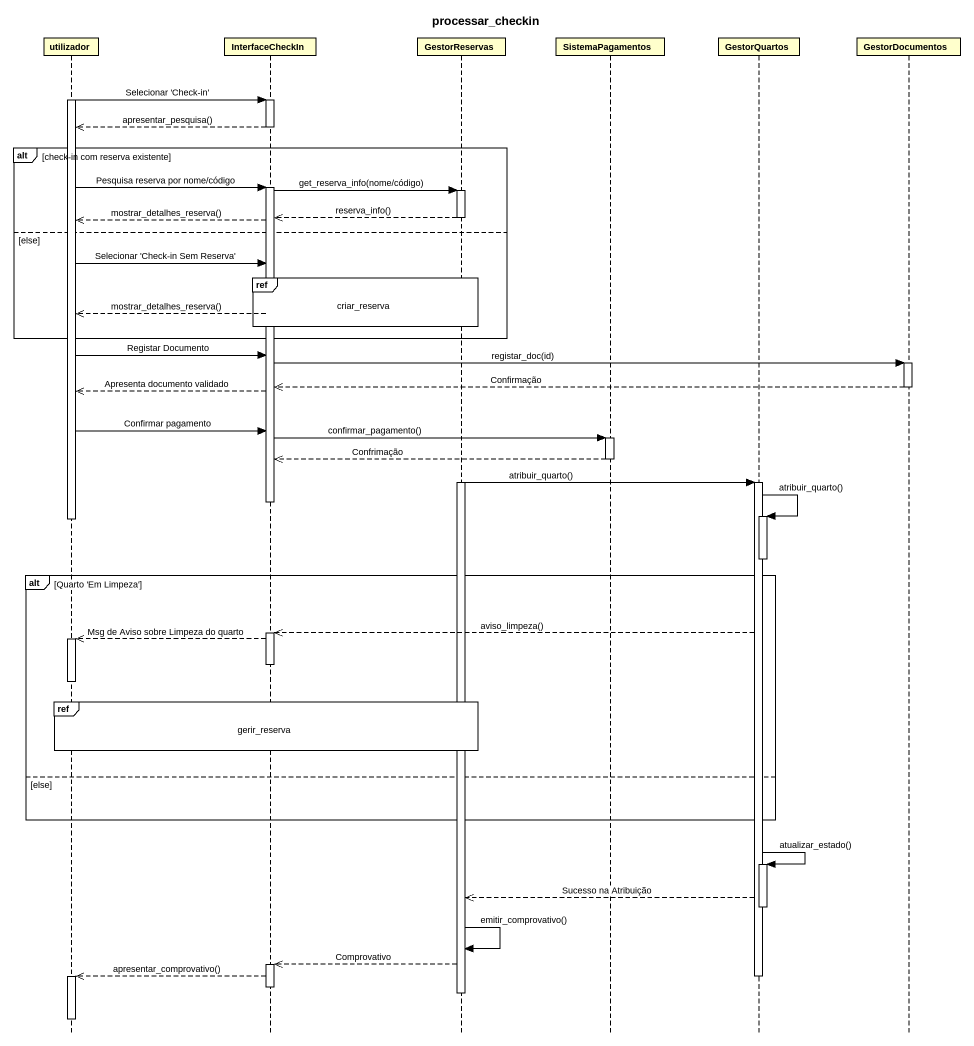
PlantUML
@startuml
title processar_checkin
hide footbox
participant utilizador
participant InterfaceCheckIn
participant GestorReservas
participant SistemaPagamentos
participant GestorQuartos
participant GestorDocumentos

activate utilizador
utilizador -> InterfaceCheckIn : Selecionar 'Check-in'
activate InterfaceCheckIn
InterfaceCheckIn -->> utilizador : apresentar_pesquisa()
deactivate InterfaceCheckIn
alt check-in com reserva existente
  utilizador -> InterfaceCheckIn : Pesquisa reserva por nome/código
  activate InterfaceCheckIn
  InterfaceCheckIn -> GestorReservas : get_reserva_info(nome/código)
  activate GestorReservas
  GestorReservas -->> InterfaceCheckIn : reserva_info()
  deactivate GestorReservas
  InterfaceCheckIn -->> utilizador : mostrar_detalhes_reserva()
else else
  utilizador -> InterfaceCheckIn : Selecionar 'Check-in Sem Reserva'
  ref over InterfaceCheckIn, GestorReservas : criar_reserva
  InterfaceCheckIn -->> utilizador : mostrar_detalhes_reserva()
end
utilizador -> InterfaceCheckIn : Registar Documento
InterfaceCheckIn -> GestorDocumentos : registar_doc(id)
activate GestorDocumentos
GestorDocumentos -->> InterfaceCheckIn : Confirmação
deactivate GestorDocumentos
InterfaceCheckIn -->> utilizador : Apresenta documento validado
utilizador -> InterfaceCheckIn : Confirmar pagamento
InterfaceCheckIn -> SistemaPagamentos : confirmar_pagamento()
activate SistemaPagamentos
SistemaPagamentos -->> InterfaceCheckIn : Confrimação
deactivate SistemaPagamentos
activate GestorReservas
GestorReservas -> GestorQuartos : atribuir_quarto()
activate GestorQuartos
deactivate InterfaceCheckIn
GestorQuartos -> GestorQuartos : atribuir_quarto()
activate GestorQuartos
deactivate utilizador
deactivate GestorQuartos
alt Quarto 'Em Limpeza'
  GestorQuartos -->> InterfaceCheckIn : aviso_limpeza()
  activate InterfaceCheckIn
  InterfaceCheckIn -->> utilizador : Msg de Aviso sobre Limpeza do quarto
  activate utilizador
  deactivate InterfaceCheckIn
  deactivate utilizador
  ref over utilizador, InterfaceCheckIn, GestorReservas : gerir_reserva
else else
end
GestorQuartos -> GestorQuartos : atualizar_estado()
activate GestorQuartos
GestorQuartos -->> GestorReservas : Sucesso na Atribuição
deactivate GestorQuartos
GestorReservas -> GestorReservas : emitir_comprovativo()
GestorReservas -->> InterfaceCheckIn : Comprovativo
activate InterfaceCheckIn
InterfaceCheckIn -->> utilizador : apresentar_comprovativo()
deactivate GestorQuartos
activate utilizador
deactivate InterfaceCheckIn
deactivate GestorReservas
deactivate utilizador
@enduml
